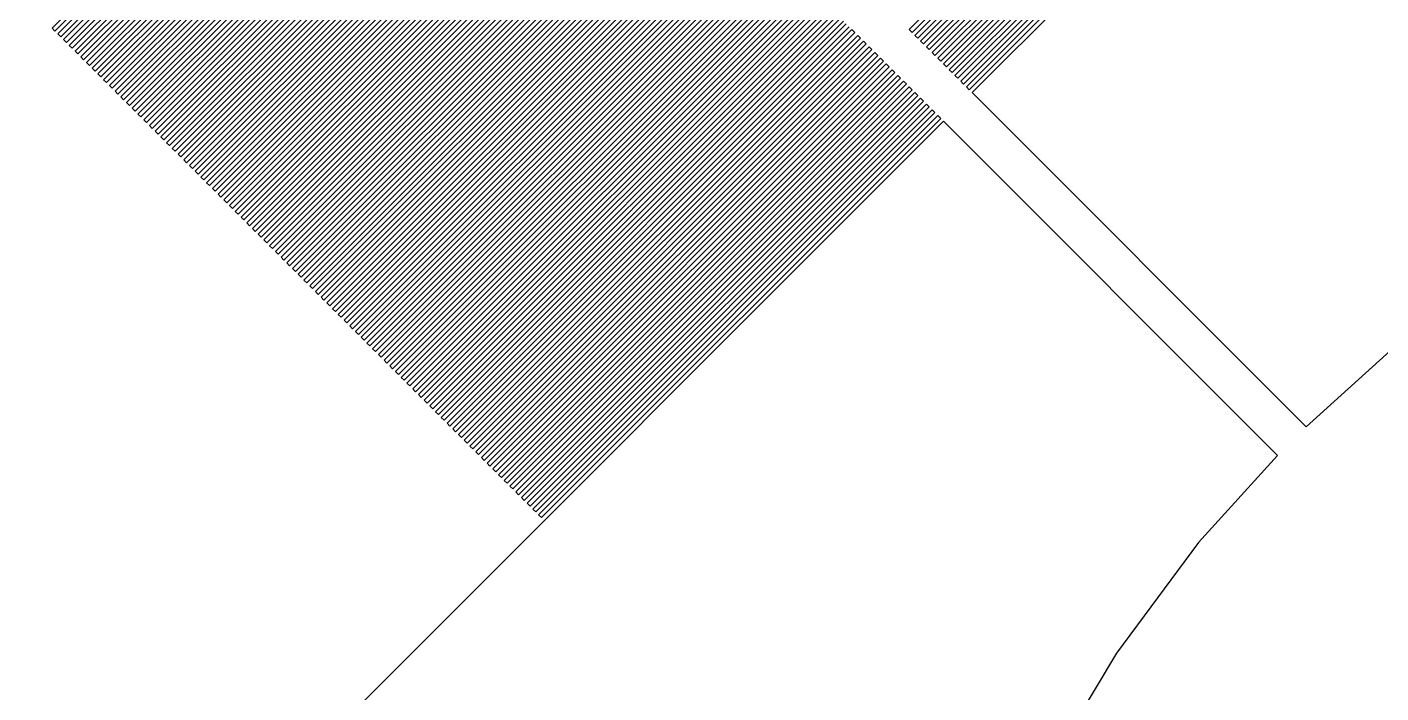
# Model space of a CAD drawing. Extents: x 1 to 107, y 1 to 71.
# Drawn here: x 25.92 to 29.265, y 6.332 to 7.977 of the extents above; entities that cross this region are included whole.
import ezdxf

# ---------------------------------------------------------------- set-up
doc = ezdxf.new("R2010")
doc.units = 0

msp = doc.modelspace()

# ---------------------------------------------------------------- linework, layer by layer
for p, q in [((28.2551, 7.8156), (30.5908, 10.1513)), ((25.9818, 7.97472), (26.9682, 8.96114)), ((26.9753, 8.95406), (25.9888, 7.96764)), ((25.9959, 7.96057), (26.9823, 8.94699)), ((26.9894, 8.93993), (26.003, 7.95351)), ((26.01, 7.94643), (26.9965, 8.93285)), ((28.0995, 7.97116), (29.0859, 8.95758)), ((29.093, 8.9505), (28.1066, 7.96408)), ((28.1137, 7.95702), (29.1001, 8.94344)), ((29.1072, 8.93637), (28.1207, 7.94995)), ((27.0035, 8.92578), (26.0171, 7.93936)), ((26.0242, 7.9323), (27.0106, 8.9187)), ((27.0177, 8.91164), (26.0313, 7.92522)), ((26.0383, 7.91815), (27.0247, 8.90456)), ((28.1278, 7.94287), (29.1142, 8.92929)), ((29.1213, 8.92223), (28.1349, 7.93581)), ((28.142, 7.92874), (29.1284, 8.91516)), ((29.1355, 8.90808), (28.149, 7.92166)), ((28.1561, 7.9146), (29.1425, 8.90102)), ((27.0318, 8.89749), (26.0454, 7.91107)), ((26.0525, 7.90401), (27.0389, 8.89041)), ((27.046, 8.88335), (26.0595, 7.89693)), ((26.0666, 7.88986), (27.053, 8.87627)), ((27.0601, 8.8692), (26.0737, 7.88278)), ((29.1496, 8.89395), (28.1632, 7.90753)), ((28.1702, 7.90045), (29.1567, 8.88687)), ((29.1637, 8.87981), (28.1773, 7.89339)), ((28.1844, 7.88631), (29.1708, 8.87273)), ((29.1779, 8.86566), (28.1915, 7.87924)), ((26.0807, 7.87572), (27.0672, 8.86214)), ((27.0742, 8.85506), (26.0878, 7.86864)), ((26.0949, 7.86157), (27.0813, 8.84799)), ((27.0884, 8.84093), (26.102, 7.85451)), ((26.109, 7.84743), (27.0955, 8.83385)), ((28.1985, 7.87218), (29.1849, 8.85858)), ((29.192, 8.85152), (28.2056, 7.8651)), ((28.2127, 7.85803), (29.1991, 8.84444)), ((29.2061, 8.83737), (28.2197, 7.85095)), ((27.1025, 8.82678), (26.1161, 7.84036)), ((26.1232, 7.8333), (27.1096, 8.81972)), ((27.1167, 8.81264), (26.1302, 7.82622)), ((26.1373, 7.81915), (27.1237, 8.80557)), ((27.1308, 8.79851), (26.1444, 7.81209)), ((28.2268, 7.84389), (29.2132, 8.83029)), ((29.2203, 8.82323), (28.2339, 7.83681)), ((28.241, 7.82974), (29.2274, 8.81616)), ((29.2344, 8.80908), (28.248, 7.82266)), ((26.1515, 7.80501), (27.1379, 8.79143)), ((27.1449, 8.78436), (26.1585, 7.79794)), ((26.1656, 7.79086), (27.152, 8.77728)), ((27.1591, 8.77022), (26.1727, 7.7838)), ((26.1797, 7.77673), (27.1662, 8.76314)), ((27.1732, 8.75607), (26.1868, 7.76965)), ((26.1939, 7.76259), (27.1803, 8.74899)), ((27.1874, 8.74193), (26.201, 7.75551)), ((26.208, 7.74844), (27.1945, 8.73485)), ((27.2015, 8.72778), (26.2151, 7.74136)), ((26.2222, 7.7343), (27.2086, 8.72072)), ((27.2157, 8.71364), (26.2292, 7.72722)), ((26.2363, 7.72015), (27.2227, 8.70657)), ((27.2298, 8.69949), (26.2434, 7.71307)), ((26.2505, 7.70601), (27.2369, 8.69243)), ((27.2439, 8.68536), (26.2575, 7.69894)), ((26.2646, 7.69186), (27.251, 8.67828)), ((27.2581, 8.67122), (26.2717, 7.6848)), ((26.2787, 7.67773), (27.2652, 8.66415)), ((27.2722, 8.65707), (26.2858, 7.67065)), ((26.2929, 7.66359), (27.2793, 8.65001)), ((27.2864, 8.64294), (26.3, 7.65652)), ((26.307, 7.64944), (27.2934, 8.63586)), ((27.3005, 8.62878), (26.3141, 7.64238)), ((26.3212, 7.63531), (27.3076, 8.62172)), ((27.3147, 8.61464), (26.3282, 7.62823)), ((26.3353, 7.62115), (27.3217, 8.60757)), ((27.3288, 8.60049), (26.3424, 7.61409)), ((26.3495, 7.60701), (27.3359, 8.59343)), ((27.3429, 8.58636), (26.3565, 7.59995)), ((26.3636, 7.59286), (27.35, 8.57928)), ((27.3571, 8.57222), (26.3707, 7.5858)), ((26.3777, 7.57874), (27.3642, 8.56516)), ((27.3712, 8.55807), (26.3848, 7.57166)), ((26.3919, 7.56459), (27.3783, 8.55101)), ((27.3854, 8.54395), (26.3989, 7.55753)), ((26.406, 7.55045), (27.3924, 8.53687)), ((27.3995, 8.5298), (26.4131, 7.54338)), ((26.4202, 7.5363), (27.4066, 8.52272)), ((27.4137, 8.51566), (26.4272, 7.52924)), ((26.4343, 7.52217), (27.4207, 8.50859)), ((27.4278, 8.50151), (26.4414, 7.51509)), ((26.4485, 7.50803), (27.4349, 8.49445)), ((27.4419, 8.48737), (26.4555, 7.50096)), ((26.4626, 7.49388), (27.449, 8.4803)), ((27.4561, 8.47322), (26.4697, 7.48682)), ((26.4767, 7.47974), (27.4632, 8.46616)), ((27.4702, 8.45908), (26.4838, 7.47267)), ((26.4909, 7.46559), (27.4773, 8.45201)), ((27.4844, 8.44495), (26.4979, 7.45853)), ((26.505, 7.45145), (27.4914, 8.43787)), ((27.4985, 8.4308), (26.5121, 7.44438)), ((26.5192, 7.4373), (27.5056, 8.42372)), ((27.5126, 8.41666), (26.5262, 7.43024)), ((26.5333, 7.42317), (27.5197, 8.40959)), ((27.5268, 8.40251), (26.5404, 7.41609)), ((26.5474, 7.40903), (27.5339, 8.39545)), ((27.5409, 8.38838), (26.5545, 7.40196)), ((26.5616, 7.39488), (27.548, 8.3813)), ((27.5551, 8.37424), (26.5686, 7.38782)), ((26.5757, 7.38075), (27.5621, 8.36717)), ((27.5692, 8.36009), (26.5828, 7.37367)), ((26.5899, 7.36661), (27.5763, 8.35303)), ((27.5834, 8.34595), (26.597, 7.35953)), ((26.604, 7.35246), (27.5904, 8.33888)), ((27.5975, 8.3318), (26.6111, 7.3454)), ((26.6182, 7.33832), (27.6046, 8.32474)), ((27.6116, 8.31766), (26.6252, 7.33125)), ((26.6323, 7.32417), (27.6187, 8.31059)), ((27.6258, 8.30351), (26.6394, 7.31711)), ((26.6464, 7.31003), (27.6329, 8.29645)), ((27.6399, 8.28938), (26.6535, 7.30296)), ((26.6606, 7.29588), (27.647, 8.2823)), ((27.6541, 8.27524), (26.6676, 7.28882)), ((26.6747, 7.28175), (27.6611, 8.26817)), ((27.6682, 8.26109), (26.6818, 7.27467)), ((26.6889, 7.26761), (27.6753, 8.25403)), ((27.6824, 8.24695), (26.6959, 7.26053)), ((26.703, 7.25346), (27.6894, 8.23988)), ((27.6965, 8.23282), (26.7101, 7.2464)), ((26.7171, 7.23932), (27.7036, 8.22574)), ((27.7106, 8.21867), (26.7242, 7.23225)), ((26.7313, 7.22519), (27.7177, 8.21161)), ((27.7248, 8.20453), (26.7384, 7.21811)), ((26.7454, 7.21104), (27.7319, 8.19745)), ((27.7389, 8.19038), (26.7525, 7.20398)), ((26.7596, 7.1969), (27.746, 8.1833)), ((27.7531, 8.17624), (26.7666, 7.18982)), ((26.7737, 7.18275), (27.7601, 8.16916)), ((27.7672, 8.16209), (26.7808, 7.17567)), ((26.7879, 7.16861), (27.7743, 8.15503)), ((27.7814, 8.14795), (26.7949, 7.16153)), ((26.802, 7.15446), (27.7884, 8.14088)), ((27.7955, 8.13382), (26.8091, 7.1474)), ((26.8161, 7.14032), (27.8026, 8.12674)), ((27.8096, 8.11967), (26.8232, 7.13326)), ((26.8303, 7.12619), (27.8167, 8.11261)), ((27.8238, 8.10553), (26.8374, 7.11911)), ((26.8444, 7.11205), (27.8308, 8.09846)), ((27.8379, 8.0914), (26.8515, 7.10498)), ((26.8586, 7.0979), (27.845, 8.08432)), ((27.8521, 8.07726), (26.8656, 7.09084)), ((26.8727, 7.08376), (27.8591, 8.07018)), ((27.8662, 8.06311), (26.8798, 7.07669)), ((26.8869, 7.06963), (27.8733, 8.05603)), ((27.8803, 8.04897), (26.8939, 7.06255)), ((26.901, 7.05548), (27.8874, 8.04189)), ((27.8945, 8.03482), (26.9081, 7.0484)), ((26.9151, 7.04134), (27.9016, 8.02774)), ((27.9086, 8.02068), (26.9222, 7.03426)), ((26.9293, 7.02719), (27.9157, 8.01361)), ((27.9228, 8.00653), (26.9364, 7.02011)), ((26.9434, 7.01305), (27.9298, 7.99947)), ((25.9888, 7.96764), (25.9818, 7.97472)), ((27.9369, 7.99239), (26.9505, 7.00597)), ((26.9576, 6.9989), (27.944, 7.98532)), ((27.951, 7.97826), (26.9646, 6.99184)), ((26.9717, 6.98476), (27.9581, 7.97118)), ((27.9652, 7.96411), (26.9788, 6.97769)), ((27.9581, 7.97118), (27.9652, 7.96411)), ((28.1066, 7.96408), (28.0995, 7.97116)), ((26.003, 7.95351), (25.9959, 7.96057)), ((26.0171, 7.93936), (26.01, 7.94643)), ((26.0313, 7.92522), (26.0242, 7.9323)), ((26.9858, 6.97063), (27.9723, 7.95705)), ((27.9793, 7.94997), (26.9929, 6.96355)), ((27, 6.95648), (27.9864, 7.9429)), ((27.9935, 7.93584), (27.0071, 6.94942)), ((27.0141, 6.94234), (28.0005, 7.92876)), ((27.9723, 7.95705), (27.9793, 7.94997)), ((27.9864, 7.9429), (27.9935, 7.93584)), ((28.0005, 7.92876), (28.0076, 7.92169)), ((28.1207, 7.94995), (28.1137, 7.95702)), ((28.1349, 7.93581), (28.1278, 7.94287)), ((28.149, 7.92166), (28.142, 7.92874)), ((26.0454, 7.91107), (26.0383, 7.91815)), ((26.0595, 7.89693), (26.0525, 7.90401)), ((28.0076, 7.92169), (27.0212, 6.93527)), ((27.0283, 6.92821), (28.0147, 7.91461)), ((28.0218, 7.90755), (27.0354, 6.92113)), ((27.0424, 6.91406), (28.0288, 7.90047)), ((28.0147, 7.91461), (28.0218, 7.90755)), ((28.0288, 7.90047), (28.0359, 7.8934)), ((28.1632, 7.90753), (28.1561, 7.9146)), ((28.1773, 7.89339), (28.1702, 7.90045)), ((26.0737, 7.88278), (26.0666, 7.88986)), ((26.0878, 7.86864), (26.0807, 7.87572)), ((26.102, 7.85451), (26.0949, 7.86157)), ((28.0359, 7.8934), (27.0495, 6.90698)), ((27.0566, 6.89992), (28.043, 7.88632)), ((28.05, 7.87926), (27.0636, 6.89284)), ((27.0707, 6.88577), (28.0571, 7.87218)), ((28.0642, 7.86511), (27.0778, 6.87869)), ((28.043, 7.88632), (28.05, 7.87926)), ((28.0571, 7.87218), (28.0642, 7.86511)), ((28.1915, 7.87924), (28.1844, 7.88631)), ((28.2056, 7.8651), (28.1985, 7.87218)), ((26.1161, 7.84036), (26.109, 7.84743)), ((26.1302, 7.82622), (26.1232, 7.8333)), ((27.0848, 6.87163), (28.0713, 7.85805)), ((28.0783, 7.85097), (27.0919, 6.86455)), ((27.099, 6.85748), (28.0854, 7.8439)), ((28.0925, 7.83684), (27.106, 6.85042)), ((27.1131, 6.84334), (28.0995, 7.82976)), ((28.0713, 7.85805), (28.0783, 7.85097)), ((28.0854, 7.8439), (28.0925, 7.83684)), ((28.0995, 7.82976), (28.1066, 7.82269)), ((28.2197, 7.85095), (28.2127, 7.85803)), ((28.2339, 7.83681), (28.2268, 7.84389)), ((28.248, 7.82266), (28.241, 7.82974)), ((26.1444, 7.81209), (26.1373, 7.81915)), ((26.1585, 7.79794), (26.1515, 7.80501)), ((28.1066, 7.82269), (27.1202, 6.83627)), ((27.1273, 6.82919), (28.1137, 7.81561)), ((28.1208, 7.80855), (27.1343, 6.82213)), ((27.1414, 6.81506), (28.1278, 7.80148)), ((28.1137, 7.81561), (28.1208, 7.80855)), ((28.1278, 7.80148), (28.1349, 7.7944)), ((29.0806, 6.99008), (28.2551, 7.8156)), ((26.1727, 7.7838), (26.1656, 7.79086)), ((26.1868, 7.76965), (26.1797, 7.77673)), ((26.201, 7.75551), (26.1939, 7.76259)), ((28.1349, 7.7944), (27.1485, 6.80798)), ((27.1556, 6.80092), (28.142, 7.78734)), ((28.149, 7.78026), (27.1626, 6.79385)), ((27.1697, 6.78677), (28.1561, 7.77319)), ((28.1632, 7.76611), (27.1768, 6.77971)), ((28.142, 7.78734), (28.149, 7.78026)), ((28.1561, 7.77319), (28.1632, 7.76611)), ((25.8487, 5.40916), (28.1844, 7.7449)), ((26.2151, 7.74136), (26.208, 7.74844)), ((26.2292, 7.72722), (26.2222, 7.7343)), ((27.1838, 6.77263), (28.1703, 7.75905)), ((28.1773, 7.75197), (27.1909, 6.76556)), ((28.1703, 7.75905), (28.1773, 7.75197)), ((28.1844, 7.7449), (29.0099, 6.91939)), ((26.2434, 7.71307), (26.2363, 7.72015)), ((26.2575, 7.69894), (26.2505, 7.70601)), ((26.2717, 7.6848), (26.2646, 7.69186)), ((26.2858, 7.67065), (26.2787, 7.67773)), ((26.3, 7.65652), (26.2929, 7.66359)), ((26.3141, 7.64238), (26.307, 7.64944)), ((26.3282, 7.62823), (26.3212, 7.63531)), ((26.3424, 7.61409), (26.3353, 7.62115)), ((26.3565, 7.59995), (26.3495, 7.60701)), ((26.3707, 7.5858), (26.3636, 7.59286)), ((26.3848, 7.57166), (26.3777, 7.57874)), ((26.3989, 7.55753), (26.3919, 7.56459)), ((26.4131, 7.54338), (26.406, 7.55045)), ((26.4272, 7.52924), (26.4202, 7.5363)), ((26.4414, 7.51509), (26.4343, 7.52217)), ((26.4555, 7.50096), (26.4485, 7.50803)), ((26.4697, 7.48682), (26.4626, 7.49388)), ((26.4838, 7.47267), (26.4767, 7.47974)), ((26.4979, 7.45853), (26.4909, 7.46559)), ((26.5121, 7.44438), (26.505, 7.45145)), ((26.5262, 7.43024), (26.5192, 7.4373)), ((26.5404, 7.41609), (26.5333, 7.42317)), ((26.5545, 7.40196), (26.5474, 7.40903)), ((26.5686, 7.38782), (26.5616, 7.39488)), ((26.5828, 7.37367), (26.5757, 7.38075)), ((26.597, 7.35953), (26.5899, 7.36661)), ((26.6111, 7.3454), (26.604, 7.35246)), ((26.6252, 7.33125), (26.6182, 7.33832)), ((26.6394, 7.31711), (26.6323, 7.32417)), ((26.6535, 7.30296), (26.6464, 7.31003)), ((26.6676, 7.28882), (26.6606, 7.29588)), ((26.6818, 7.27467), (26.6747, 7.28175)), ((26.6959, 7.26053), (26.6889, 7.26761)), ((26.7101, 7.2464), (26.703, 7.25346)), ((26.7242, 7.23225), (26.7171, 7.23932)), ((26.7384, 7.21811), (26.7313, 7.22519)), ((26.7525, 7.20398), (26.7454, 7.21104)), ((26.7666, 7.18982), (26.7596, 7.1969)), ((26.7808, 7.17567), (26.7737, 7.18275)), ((26.7949, 7.16153), (26.7879, 7.16861)), ((29.2959, 7.18515), (29.0806, 6.99008)), ((26.8091, 7.1474), (26.802, 7.15446)), ((26.8232, 7.13326), (26.8161, 7.14032)), ((26.8374, 7.11911), (26.8303, 7.12619)), ((26.8515, 7.10498), (26.8444, 7.11205)), ((26.8656, 7.09084), (26.8586, 7.0979)), ((26.8798, 7.07669), (26.8727, 7.08376)), ((26.8939, 7.06255), (26.8869, 7.06963)), ((26.9081, 7.0484), (26.901, 7.05548)), ((26.9222, 7.03426), (26.9151, 7.04134)), ((26.9364, 7.02011), (26.9293, 7.02719)), ((26.9505, 7.00597), (26.9434, 7.01305)), ((26.9646, 6.99184), (26.9576, 6.9989)), ((26.9788, 6.97769), (26.9717, 6.98476)), ((26.9929, 6.96355), (26.9858, 6.97063)), ((27.0071, 6.94942), (27, 6.95648)), ((27.0212, 6.93527), (27.0141, 6.94234)), ((27.0354, 6.92113), (27.0283, 6.92821)), ((27.0495, 6.90698), (27.0424, 6.91406)), ((27.0636, 6.89284), (27.0566, 6.89992)), ((29.0099, 6.91939), (28.8148, 6.70415)), ((27.0778, 6.87869), (27.0707, 6.88577)), ((27.0919, 6.86455), (27.0848, 6.87163)), ((27.106, 6.85042), (27.099, 6.85748)), ((27.1202, 6.83627), (27.1131, 6.84334)), ((27.1343, 6.82213), (27.1273, 6.82919)), ((27.1485, 6.80798), (27.1414, 6.81506)), ((27.1626, 6.79385), (27.1556, 6.80092)), ((27.1768, 6.77971), (27.1697, 6.78677)), ((27.1909, 6.76556), (27.1838, 6.77263)), ((28.8148, 6.70415), (28.612, 6.43065)), ((28.612, 6.43065), (28.4369, 6.13857))]:
    msp.add_line(p, q)

doc.saveas('drawing.dxf')
